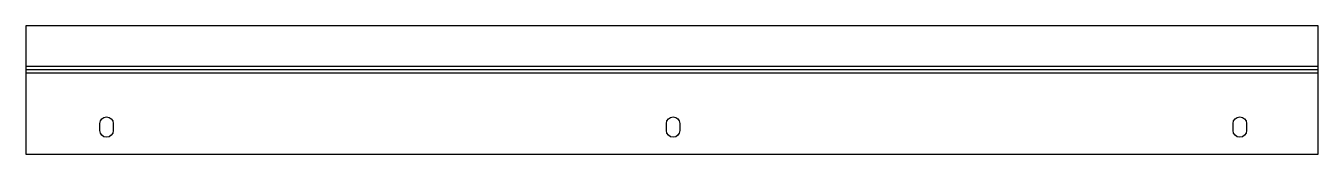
# Model space of a CAD drawing. Header units: inches. Extents: x 0 to 23.7, y 0 to 2.4.
import ezdxf

# ---------------------------------------------------------------- set-up
doc = ezdxf.new("R2010")
doc.units = ezdxf.units.IN

msp = doc.modelspace()

# ---------------------------------------------------------------- linework, layer by layer
at = {"layer": 'BEND'}
msp.add_line((0, 1.557), (23.675, 1.557), dxfattribs=at)
at = {"layer": 'BEND_EXTENT'}
for p, q in [((0, 1.618), (23.675, 1.618)), ((0, 1.496), (23.675, 1.496))]:
    msp.add_line(p, q, dxfattribs=at)
at = {"layer": 'INTERIOR_PROFILES'}
for points in [[(1.355, 0.436), (1.355, 0.564, -1), (1.601, 0.564), (1.601, 0.436, -1)], [(11.735, 0.564, -1), (11.981, 0.564), (11.981, 0.436, -1), (11.735, 0.436)], [(22.117, 0.564, -1), (22.363, 0.564), (22.363, 0.436, -1), (22.117, 0.436)]]:
    msp.add_lwpolyline(points, format="xyb", close=True, dxfattribs=at)
at = {"layer": 'OUTER_PROFILES'}
msp.add_lwpolyline([(23.675, 2.362), (0, 2.362), (0, 0), (23.675, 0)], close=True, dxfattribs=at)

doc.saveas('drawing.dxf')
